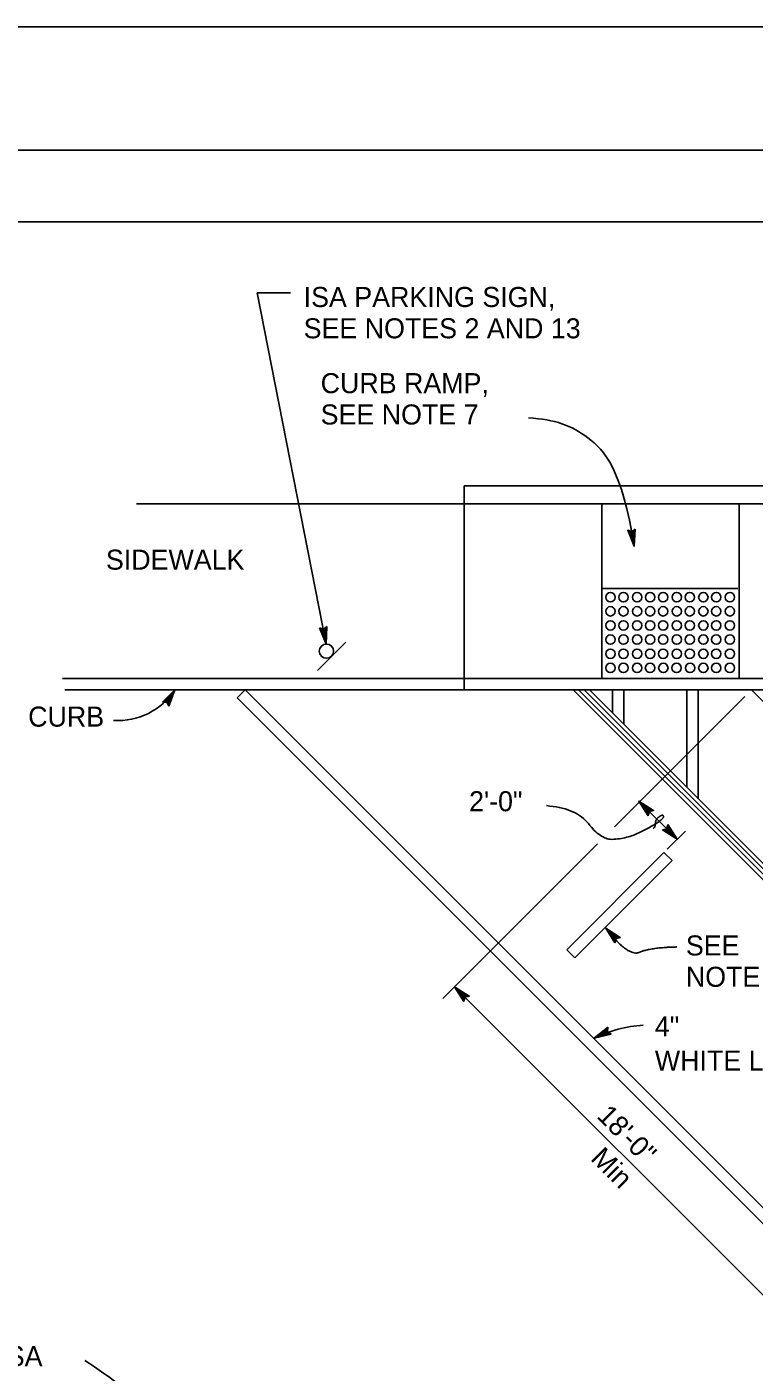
# Model space of a CAD drawing. Extents: x -893 to 867, y -474 to 712.
# Drawn here: x -311.8 to -57.8, y 242.3 to 712 of the extents above; entities that cross this region are included whole.
import ezdxf

# ---------------------------------------------------------------- set-up
doc = ezdxf.new("R2010")
doc.units = 0
for name, color, linetype in [('border_PLOTTING-ELEMENTS', 7, 'Continuous'), ('border_rw_22x34_Cut_Lines', 7, 'Continuous'), ('border_SHEET', 7, 'Continuous'), ('rd_PAVEMENT', 7, 'Continuous'), ('rd_PAVEMENT-anno', 7, 'Continuous')]:
    doc.layers.add(name, color=color, linetype=linetype)

msp = doc.modelspace()

# ---------------------------------------------------------------- linework, layer by layer
at = {"layer": 'border_PLOTTING-ELEMENTS'}
for points in [[(-893.46, -474.04), (866.54, -474.04), (866.54, 711.96), (-893.46, 711.96)], [(-863.46, 668.96), (836.54, 668.96), (836.54, -431.04), (-863.46, -431.04)]]:
    msp.add_lwpolyline(points, close=True, dxfattribs=at)
at = {"layer": 'border_rw_22x34_Cut_Lines'}
msp.add_lwpolyline([(-863.46, 668.96), (836.54, 668.96), (836.54, -431.04), (-863.46, -431.04)], close=True, dxfattribs=at)
at = {"layer": 'border_SHEET'}
msp.add_line((-813.46, 643.95), (811.54, 643.95), dxfattribs=at)
at = {"layer": 'rd_PAVEMENT'}
for p, q in [((-159.05, 551.69), (-14.59, 551.69)), ((-159.05, 480.5), (-159.05, 551.69)), ((-273.56, 545.45), (103.33, 545.45)), ((-111.06, 484.5), (-111.06, 545.45)), ((-63.07, 484.5), (-63.07, 545.45)), ((-111, 515.89), (-87.57, 515.89)), ((-87.57, 515.89), (-63.5, 515.89)), ((-210.31, 487.24), (-200.41, 497.14)), ((-299.42, 484.5), (-62.77, 484.5)), ((59.94, 484.5), (-221.65, 484.5)), ((-62.77, 484.5), (143.18, 484.5)), ((-298.57, 480.5), (-235.54, 480.5)), ((-238.37, 477.67), (-235.54, 480.5)), ((-235.54, 480.5), (-19.77, 264.73)), ((-235.54, 480.5), (-53.11, 480.5)), ((-207.98, 480.5), (22.67, 480.5)), ((101.27, 258.24), (-120.99, 480.5)), ((101.27, 260.13), (-119.11, 480.5)), ((101.27, 262.01), (-117.22, 480.5)), ((101.26, 263.91), (-115.34, 480.5)), ((-115.34, 480.5), (-58.77, 480.5)), ((-107.34, 472.51), (-107.34, 480.5)), ((-103.34, 468.51), (-103.34, 480.5)), ((-81.34, 446.51), (-81.34, 480.5)), ((-77.34, 442.51), (-77.34, 480.5)), ((129.54, 292.19), (-58.77, 480.5)), ((-238.37, 477.67), (-22.59, 261.9)), ((-123.27, 389.77), (-89.32, 423.71)), ((-89.32, 423.71), (-86.5, 420.88)), ((-120.44, 386.94), (-86.5, 420.88)), ((-123.27, 389.77), (-120.44, 386.94))]:
    msp.add_line(p, q, dxfattribs=at)
for centre, radius in [((-108, 512.86), 1.64), ((-103.47, 512.86), 1.64), ((-98.71, 512.86), 1.64), ((-94.14, 512.86), 1.64), ((-89.61, 512.86), 1.64), ((-84.85, 512.86), 1.64), ((-80.32, 512.86), 1.64), ((-75.56, 512.86), 1.64), ((-71.03, 512.86), 1.64), ((-66.27, 512.86), 1.64), ((-108, 507.92), 1.64), ((-103.47, 507.92), 1.64), ((-98.71, 507.92), 1.64), ((-94.14, 507.92), 1.64), ((-89.61, 507.92), 1.64), ((-84.85, 507.92), 1.64), ((-80.32, 507.92), 1.64), ((-75.56, 507.92), 1.64), ((-71.03, 507.92), 1.64), ((-66.27, 507.92), 1.64), ((-108, 502.99), 1.64), ((-103.47, 502.99), 1.64), ((-98.71, 502.99), 1.64), ((-94.14, 502.99), 1.64), ((-89.61, 502.99), 1.64), ((-84.85, 502.99), 1.64), ((-80.32, 502.99), 1.64), ((-75.56, 502.99), 1.64), ((-71.03, 502.99), 1.64), ((-66.27, 502.99), 1.64), ((-108, 498.05), 1.64), ((-103.47, 498.05), 1.64), ((-98.71, 498.05), 1.64), ((-94.14, 498.05), 1.64), ((-89.61, 498.05), 1.64), ((-84.85, 498.05), 1.64), ((-80.32, 498.05), 1.64), ((-75.56, 498.05), 1.64), ((-71.03, 498.05), 1.64), ((-66.27, 498.05), 1.64), ((-207.19, 494.01), 2.5), ((-108, 493.11), 1.64), ((-103.47, 493.11), 1.64), ((-98.71, 493.11), 1.64), ((-94.14, 493.11), 1.64), ((-89.61, 493.11), 1.64), ((-84.85, 493.11), 1.64), ((-80.32, 493.11), 1.64), ((-75.56, 493.11), 1.64), ((-71.03, 493.11), 1.64), ((-66.27, 493.11), 1.64), ((-108, 488.18), 1.64), ((-103.47, 488.18), 1.64), ((-98.71, 488.18), 1.64), ((-94.18, 488.18), 1.64), ((-89.53, 488.18), 1.64), ((-84.89, 488.18), 1.64), ((-80.2, 488.18), 1.64), ((-75.56, 488.18), 1.64), ((-71.03, 488.18), 1.64), ((-66.27, 488.18), 1.64)]:
    msp.add_circle(centre, radius, dxfattribs=at)
at = {"layer": 'rd_PAVEMENT-anno'}
for p, q in [((-207.32, 496.51), (-231.43, 619.11)), ((-231.43, 619.11), (-219.76, 619.11)), ((-208.2, 501.64), (-207.02, 502.65)), ((-207.02, 502.65), (-207.32, 496.51)), ((-207.02, 502.65), (-207.02, 502.65)), ((-207.32, 496.51), (-209.65, 502.2)), ((-209.65, 502.2), (-209.65, 502.2)), ((-209.65, 502.2), (-208.2, 501.64)), ((-207.56, 497.88), (-209.25, 502.03)), ((-207.79, 499.23), (-208.88, 501.91)), ((-208.02, 500.6), (-208.49, 501.74)), ((-207.96, 501.85), (-208.02, 500.6)), ((-207.64, 502.09), (-207.79, 499.23)), ((-207.33, 502.38), (-207.55, 497.87)), ((-207.32, 496.51), (-207.32, 496.51)), ((-264.52, 476.24), (-260.14, 480.55)), ((-264.1, 476.23), (-260.89, 479.4)), ((-260.89, 479.38), (-262.45, 475.19)), ((-260.14, 480.55), (-262.28, 474.79)), ((-260.14, 480.55), (-260.14, 480.55)), ((-262.96, 476.19), (-264.52, 476.24)), ((-264.52, 476.24), (-264.52, 476.24)), ((-263.67, 476.23), (-261.64, 478.24)), ((-263.29, 476.19), (-262.39, 477.08)), ((-262.28, 474.79), (-262.96, 476.19)), ((-262.39, 477.08), (-262.82, 475.91)), ((-261.64, 478.24), (-262.65, 475.52)), ((-262.28, 474.79), (-262.28, 474.79)), ((-106.55, 432.72), (-61.05, 478.22)), ((-98.06, 441.69), (-84.7, 428.33)), ((-88.17, 424.86), (-81.84, 431.19)), ((-166.52, 372.75), (-112.5, 426.77)), ((-162.43, 376.85), (-35.48, 249.9)), ((-113.7, 358.93), (-108.89, 362.75)), ((-112.45, 359.54), (-108.94, 362.32)), ((-111.22, 360.14), (-108.95, 361.93)), ((-108.89, 362.75), (-109.03, 361.2)), ((-108.89, 362.75), (-108.89, 362.75)), ((-107.72, 360.35), (-113.7, 358.93)), ((-113.7, 358.93), (-113.7, 358.93)), ((-108.07, 360.57), (-112.46, 359.53)), ((-108.44, 360.8), (-111.22, 360.14)), ((-109.97, 360.74), (-109, 361.51)), ((-108.75, 361.03), (-109.97, 360.74)), ((-109.03, 361.2), (-107.72, 360.35)), ((-107.72, 360.35), (-107.72, 360.35))]:
    msp.add_line(p, q, dxfattribs=at)
for points in [[(-99.35, 536.66), (-99.72, 530.62), (-101.94, 536.25), (-101.56, 536.1), (-99.94, 531.97), (-99.66, 536.4), (-99.97, 536.14), (-100.15, 533.31), (-101.19, 535.94), (-100.81, 535.79), (-100.36, 534.65), (-100.28, 535.88), (-100.53, 535.68), (-101.94, 536.25), (-100.53, 535.68)], [(-94.81, 436.58), (-98.06, 441.69), (-92.96, 438.44), (-93.35, 438.34), (-97.09, 440.72), (-94.71, 436.98), (-94.62, 437.37), (-96.14, 439.77), (-93.75, 438.24), (-94.14, 438.14), (-95.18, 438.8), (-94.52, 437.76), (-94.44, 438.07), (-92.96, 438.44), (-94.44, 438.07)], [(-87.94, 433.44), (-84.7, 428.33), (-89.8, 431.58), (-89.41, 431.68), (-85.67, 429.3), (-88.04, 433.05), (-88.14, 432.65), (-86.62, 430.26), (-89.01, 431.78), (-88.62, 431.88), (-87.58, 431.22), (-88.24, 432.26), (-88.32, 431.95), (-89.8, 431.58), (-88.32, 431.95)], [(-106.42, 392.19), (-109.66, 397.3), (-104.56, 394.05), (-104.96, 393.95), (-108.69, 396.34), (-106.32, 392.59), (-106.22, 392.98), (-107.74, 395.38), (-105.35, 393.85), (-105.75, 393.76), (-106.78, 394.42), (-106.12, 393.38), (-106.04, 393.68), (-104.56, 394.05), (-106.04, 393.68)], [(-159.19, 371.74), (-162.43, 376.85), (-157.33, 373.6), (-157.72, 373.5), (-161.46, 375.88), (-159.09, 372.13), (-158.99, 372.53), (-160.51, 374.92), (-158.12, 373.4), (-158.51, 373.3), (-159.55, 373.96), (-158.89, 372.92), (-158.81, 373.23), (-157.33, 373.6), (-158.81, 373.23)]]:
    msp.add_lwpolyline(points, close=True, dxfattribs=at)
for centre, radius, start, end in [((-279.91, 493.33), 23.54, 266.018, 327.1329), ((-93.94, 318.31), 45.17, 93.3125, 115.9419), ((-423.68, 43.26), 242.29, 41.7129, 56.9726)]:
    msp.add_arc(centre, radius, start, end, dxfattribs=at)
for points, degree in [([(-99.72, 530.62), (-103.99, 557.45), (-116.14, 570.91), (-127.3, 574.84), (-136.59, 575.48)], 3), ([(-130.33, 440.08), (-119.98, 439.3), (-111.05, 427.91), (-102.64, 428.68), (-96.31, 431.27), (-90.74, 434.64), (-89.32, 436.06), (-89.71, 436.84), (-90.48, 436.58), (-92.3, 435.16), (-92.31, 432.4), (-93.07, 432.18)], 2), ([(-109.66, 397.3), (-101.8, 387.18), (-93.93, 390.56), (-84.76, 390.74)], 2)]:
    msp.add_open_spline(points, degree=degree, dxfattribs=at)

# ---------------------------------------------------------------- texts
for s, p in [('ISA PARKING SIGN,', (-215.16, 614.16)), ('SEE NOTES 2 AND 13', (-215.16, 603.23)), ('CURB RAMP,', (-209.22, 584.08)), ('SEE NOTE 7', (-209.22, 573.15)), ('SIDEWALK', (-284.22, 522.46)), ('CURB', (-311.38, 467.66)), ('2\'-0"', (-157.37, 438.12)), ('SEE', (-81.66, 387.77)), ('NOTE 3', (-81.66, 376.83)), ('4"', (-92.49, 359.56)), ('WHITE LINE', (-92.49, 347.56)), ('WHITE ISA', (-354.22, 244.38))]:
    msp.add_text(s, height=7, dxfattribs=at).set_placement(p)
for s, p in [('18\'-0"', (-113.13, 331.36)), ('Min', (-115.27, 316.53))]:
    msp.add_text(s, height=7, rotation=315, dxfattribs=at).set_placement(p)

doc.saveas('drawing.dxf')
